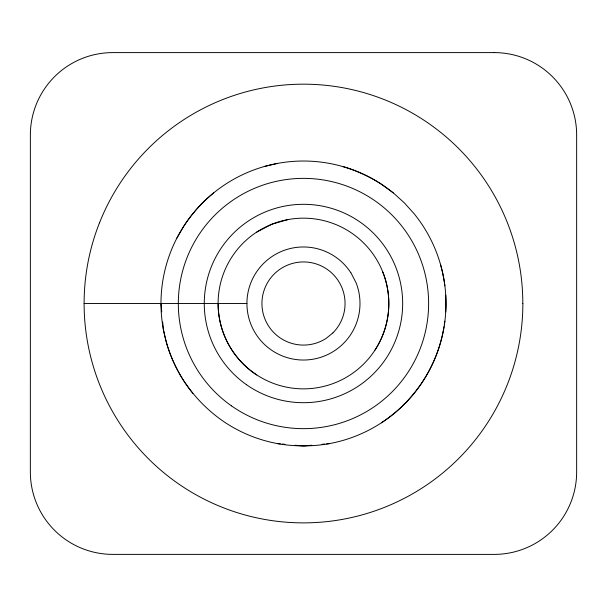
<?xml version="1.0" encoding="UTF-8"?>
<svg xmlns="http://www.w3.org/2000/svg" width="607" height="607" viewBox="0 0 607 607"><rect width="100%" height="100%" fill="white"/><g stroke="black" fill="none" stroke-linecap="round" stroke-linejoin="round"><path stroke-width="0.91" d="M176.895 238.065L184.209 225.538A142.744 142.744 0 0 1 213.656 192.889M256.746 374.944A85.359 85.359 0 0 1 256.746 232.056L272.05 224.15L287.938 219.582M264.265 166.515L277.543 163.397M342.682 166.515A142.25 142.25 0 0 1 381.446 184.247L393.283 192.882L404.232 202.753L414.095 213.694A142.486 142.486 0 0 1 329.404 443.626C312.271 446.669 294.676 446.669 277.551 443.626A142.486 142.486 0 0 1 225.493 422.768C209.157 411.903 195.075 397.82 184.209 381.484A142.63 142.63 0 0 1 166.477 342.72L163.359 329.442L162.684 322.036M311.808 445.242L303.47 446.001L295.139 445.242M321.991 444.301L324.775 444.051M326.627 443.876L329.404 443.626M84.107 303.515L246.935 303.508A56.512 56.512 0 0 0 263.499 343.486A56.534 56.534 0 0 0 359.048 313.789A56.648 56.648 0 0 0 356.043 282.687L350.793 272.566M277.551 443.626L280.328 443.876M282.179 444.051L284.956 444.301M160.984 303.515L161.743 311.846M246.92 303.492A56.534 56.534 0 0 1 303.447 246.973A56.512 56.512 0 0 1 350.763 272.611M382.827 272.088A85.359 85.359 0 0 1 319.009 387.433A85.344 85.344 0 0 1 218.133 303.508M256.769 232.079A85.344 85.344 0 0 1 374.906 350.209M99.525 222.777A219.347 219.347 0 0 1 522.817 303.515M522.862 303.515A219.37 219.37 0 0 1 404.216 498.362A219.484 219.484 0 0 1 202.662 498.385A219.294 219.294 0 0 1 92.583 363.874A219.37 219.37 0 0 1 99.533 222.701M192.851 393.321A142.486 142.486 0 0 1 393.275 192.889M444.863 321.164A142.379 142.379 0 0 1 444.354 324.859M444.066 326.695A142.379 142.379 0 0 1 440.462 342.712A142.402 142.402 0 0 1 381.446 422.768M440.462 264.303A142.379 142.379 0 0 1 444.863 285.851M445.72 295.146A142.379 142.379 0 0 1 445.72 311.869M332.886 332.917L326.232 338.319A41.564 41.564 0 0 1 263.339 314.206A41.564 41.564 0 0 1 305.928 262.012A41.564 41.564 0 0 1 342.136 318.812A41.701 41.701 0 0 1 332.886 332.917M494.235 52.604L112.765 52.604A82.393 82.393 0 0 0 30.365 135.02L30.35 471.973A82.408 82.408 0 0 0 112.765 554.381L494.235 554.396A82.423 82.423 0 0 0 576.65 471.973L576.65 135.02A82.408 82.408 0 0 0 494.235 52.604M246.359 384.61A99.199 99.199 0 0 0 402.266 312.415A99.199 99.199 0 0 0 261.792 213.489A99.199 99.199 0 0 0 246.359 384.61M231.411 405.833A125.148 125.148 0 0 0 428.11 314.752A125.148 125.148 0 0 0 250.888 189.945A125.148 125.148 0 0 0 231.411 405.833"/></g></svg>
